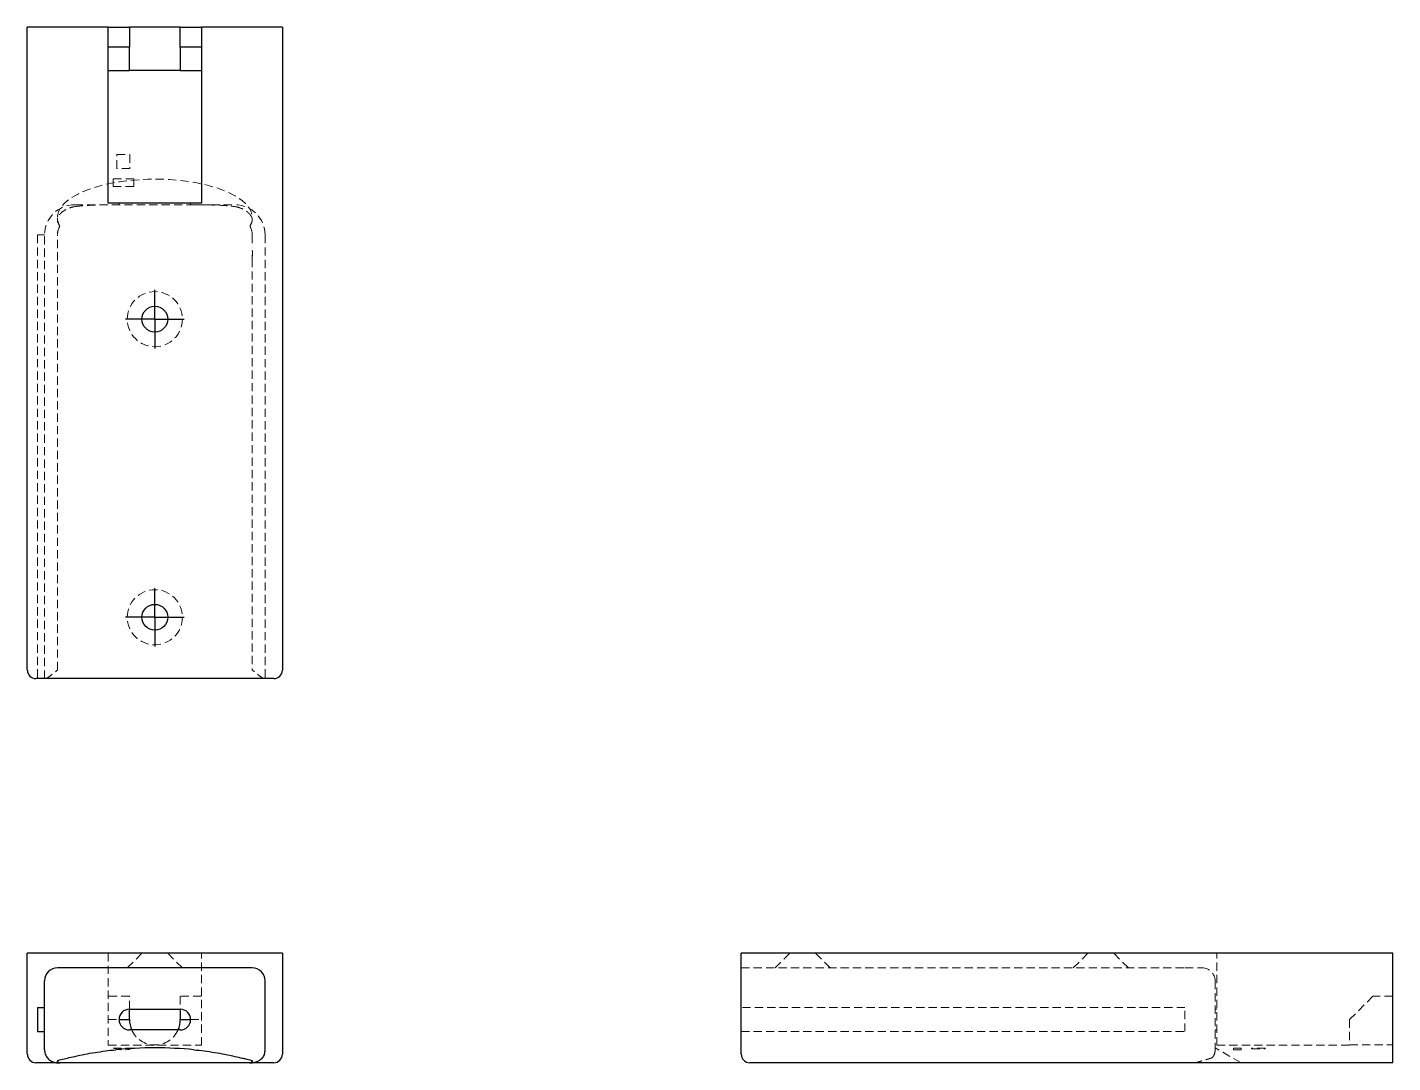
# Model space of a CAD drawing. Header units: millimetres. Extents: x 63 to 273, y 49 to 208.
import ezdxf

# ---------------------------------------------------------------- set-up
doc = ezdxf.new("R2010")
doc.units = ezdxf.units.MM
doc.linetypes.add('HIDDEN', pattern=[1.905, 1.27, -0.635])
doc.layers.add('10', color=7, linetype='Continuous')

# ---------------------------------------------------------------- blocks, each defined once
blk = doc.blocks.new('SW_CENTERMARKSYMBOL_0')
at = {"layer": '10', "color": 0}
for p, q in [((0, 2.5), (0, 4.48)), ((0, 0), (0, 2.5)), ((-2.5, 0), (-4.48, 0)), ((0, 0), (-2.5, 0)), ((0, 0), (0, -2.5)), ((0, 0), (2.5, 0)), ((2.5, 0), (4.48, 0)), ((0, -2.5), (0, -4.48))]:
    blk.add_line(p, q, dxfattribs=at)
blk = doc.blocks.new('SW_CENTERMARKSYMBOL_1')
at = {"layer": '10', "color": 0}
for p, q in [((0, 2.5), (0, 4.48)), ((0, 0), (0, 2.5)), ((-2.5, 0), (-4.48, 0)), ((0, 0), (-2.5, 0)), ((0, 0), (0, -2.5)), ((0, 0), (2.5, 0)), ((2.5, 0), (4.48, 0)), ((0, -2.5), (0, -4.48))]:
    blk.add_line(p, q, dxfattribs=at)

msp = doc.modelspace()

# ---------------------------------------------------------------- linework, layer by layer
at = {"color": 7, "linetype": 'Continuous', "lineweight": 25}
for p, q in [((75.86, 208), (63.42, 208)), ((63.42, 109.32), (63.42, 208)), ((75.86, 181.02), (75.86, 208)), ((75.86, 208), (79.1, 208)), ((79.1, 208), (79.1, 204.96)), ((86.9, 208), (79.1, 208)), ((86.9, 204.96), (86.9, 208)), ((86.9, 208), (90.14, 208)), ((90.14, 208), (90.14, 181.02)), ((102.58, 208), (90.14, 208)), ((102.58, 208), (102.58, 109.32)), ((79.1, 204.96), (75.86, 204.96)), ((79.1, 201.39), (79.1, 204.96)), ((90.14, 204.96), (86.9, 204.96)), ((86.9, 204.96), (86.9, 201.39)), ((75.86, 201.39), (79.1, 201.39)), ((86.9, 201.39), (79.1, 201.39)), ((86.9, 201.39), (90.14, 201.39)), ((90.14, 181.02), (75.86, 181.02)), ((101.25, 108), (64.75, 108)), ((63.42, 50.36), (63.42, 65.84)), ((64.75, 65.84), (63.42, 65.84)), ((101.25, 65.84), (64.75, 65.84)), ((102.58, 65.84), (101.25, 65.84)), ((102.58, 65.84), (102.58, 50.36)), ((173, 50.36), (173, 65.84)), ((174.32, 65.84), (173, 65.84)), ((273, 65.84), (174.32, 65.84)), ((273, 50.36), (273, 65.84)), ((97.95, 63.59), (68.05, 63.59)), ((66.07, 57.51), (66.07, 61.61)), ((99.93, 51.03), (99.93, 61.61)), ((65.01, 57.51), (66.07, 57.51)), ((65.01, 57.51), (65.01, 53.81)), ((66.07, 53.81), (66.07, 57.51)), ((79.1, 57.25), (86.9, 57.25)), ((79.1, 55.66), (79.1, 57.25)), ((86.9, 57.25), (86.9, 55.66)), ((77.51, 55.66), (79.1, 55.66)), ((86.9, 55.66), (88.49, 55.66)), ((65.01, 53.81), (66.07, 53.81)), ((66.07, 51.03), (66.07, 53.81)), ((86.9, 54.08), (79.1, 54.08)), ((273, 49.04), (273, 50.36)), ((68.05, 49.04), (64.75, 49.04)), ((68.05, 49.04), (68.42, 49.04)), ((97.58, 49.04), (68.42, 49.04)), ((97.58, 49.04), (97.95, 49.04)), ((101.25, 49.04), (97.95, 49.04)), ((273, 49.04), (174.32, 49.04))]:
    msp.add_line(p, q, dxfattribs=at)
at = {"color": 7, "linetype": 'HIDDEN', "lineweight": 18}
for p, q in [((77.19, 186.33), (77.19, 188.45)), ((77.19, 188.45), (79.18, 188.45)), ((79.18, 188.45), (79.18, 186.33)), ((76.62, 184.75), (79.76, 184.75)), ((76.62, 183.56), (76.62, 184.75)), ((79.18, 186.33), (77.19, 186.33)), ((79.76, 184.75), (79.76, 183.56)), ((79.76, 183.56), (76.62, 183.56)), ((70.7, 180.75), (95.3, 180.75)), ((77.51, 181.02), (77.51, 180.75)), ((88.49, 180.75), (88.49, 181.02)), ((68.05, 178.76), (68.05, 178.43)), ((97.95, 178.43), (97.95, 178.77)), ((66.07, 176.12), (65.01, 176.12)), ((65.01, 176.12), (65.01, 108)), ((66.07, 108), (66.07, 176.12)), ((68.05, 109.32), (68.05, 176.12)), ((97.95, 176.12), (97.95, 174.2)), ((99.93, 176.12), (99.93, 108)), ((97.95, 172.44), (97.95, 109.32)), ((75.86, 65.84), (75.86, 51.71)), ((81.02, 65.84), (78.77, 63.59)), ((87.23, 63.59), (84.98, 65.84)), ((90.14, 51.71), (90.14, 65.84)), ((180.44, 65.84), (178.19, 63.59)), ((186.66, 63.59), (184.41, 65.84)), ((226.21, 65.84), (223.96, 63.59)), ((232.43, 63.59), (230.18, 65.84)), ((246.02, 51.71), (246.02, 65.84)), ((173, 63.59), (241.12, 63.59)), ((241.12, 63.59), (243.77, 63.59)), ((245.75, 61.61), (245.75, 51.03)), ((79.1, 59.23), (75.86, 59.23)), ((79.1, 57.25), (79.1, 59.23)), ((86.9, 59.23), (86.9, 57.25)), ((90.14, 59.23), (86.9, 59.23)), ((266.39, 55.66), (269.96, 59.23)), ((273, 59.23), (269.96, 59.23)), ((241.12, 57.51), (173, 57.51)), ((241.12, 53.81), (241.12, 57.51)), ((245.75, 57.25), (246.02, 57.25)), ((75.86, 55.66), (77.51, 55.66)), ((88.49, 55.66), (90.14, 55.66)), ((266.39, 55.66), (266.39, 51.71)), ((173, 53.81), (241.12, 53.81)), ((245.75, 54.08), (246.02, 54.08)), ((75.86, 51.71), (90.14, 51.71)), ((79.76, 51.29), (76.62, 51.29)), ((249.67, 49.05), (245.76, 51.31)), ((246.02, 51.71), (266.39, 51.71)), ((248.56, 51.01), (248.56, 51.29)), ((249.75, 51.29), (248.56, 51.29)), ((248.56, 51.01), (249.75, 51.01)), ((249.75, 51.01), (249.75, 51.29)), ((253.45, 51.29), (251.33, 51.29)), ((251.33, 51.17), (251.33, 51.29)), ((251.33, 51.17), (253.45, 51.17)), ((253.45, 51.17), (253.45, 51.29)), ((266.39, 51.76), (273, 51.76)), ((68.05, 49.24), (68.05, 49.05)), ((97.95, 49.04), (97.95, 49.24))]:
    msp.add_line(p, q, dxfattribs=at)
for centre in [(83, 163.19), (83, 117.43)]:
    msp.add_circle(centre, 4.23, dxfattribs=at)
at = {"color": 7, "linetype": 'Continuous', "lineweight": 25}
for centre in [(83, 163.19), (83, 117.43)]:
    msp.add_circle(centre, 1.98, dxfattribs=at)
for centre, radius, start, end in [((83, 201.39), 3.9, 180, 180.1092), ((83, 201.39), 3.9, 359.8908, 0), ((64.75, 109.32), 1.32, 180, 270), ((101.25, 109.32), 1.32, 270, 0), ((68.05, 61.61), 1.98, 90, 180), ((97.95, 61.61), 1.98, 0, 90), ((79.1, 55.66), 1.59, 90, 270), ((86.9, 55.66), 1.59, 270, 90), ((83, 55.66), 3.9, 180.1092, 204.0027), ((83, 55.66), 3.9, 180, 180.1092), ((83, 55.66), 3.9, 335.9973, 359.8908), ((83, 55.66), 3.9, 359.8908, 0), ((64.75, 50.36), 1.32, 180, 270), ((68.05, 51.03), 1.98, 180, 199.4712), ((97.95, 51.03), 1.98, 340.5288, 0), ((101.25, 50.36), 1.32, 270, 0), ((174.32, 50.36), 1.32, 180, 270)]:
    msp.add_arc(centre, radius, start, end, dxfattribs=at)
at = {"color": 7, "linetype": 'HIDDEN', "lineweight": 18}
for centre, radius, start, end in [((70.7, 176.12), 4.63, 90, 180), ((95.3, 176.12), 4.63, 0, 90), ((70.7, 176.12), 2.65, 149.4853, 180), ((95.3, 176.12), 2.65, 0, 30.5147), ((243.77, 61.61), 1.98, 0, 90), ((83, 55.66), 3.9, 204.0027, 335.9973), ((78.19, 55.53), 4.52, 249.657, 290.343), ((78.19, 55.53), 4.35, 256.7671, 283.2329), ((243.77, 51.03), 1.98, 328.9138, 0)]:
    msp.add_arc(centre, radius, start, end, dxfattribs=at)
for centre, major_axis, ratio, start_param, end_param in [((83, 178.77), (14.95, 0), 0.395905, 6.061311, 9.646653), ((88.19, 173.32), (0, 13.83), 0.707107, 4.648728, 4.77605)]:
    msp.add_ellipse(centre, major_axis=major_axis, ratio=ratio, start_param=start_param, end_param=end_param, dxfattribs=at)
at = {"color": 7, "linetype": 'Continuous', "lineweight": 25}
msp.add_ellipse((83, 47.9), major_axis=(14.95, 0), ratio=0.228576, start_param=1.158074, end_param=1.983519, dxfattribs=at)
at = {"color": 7, "linetype": 'HIDDEN', "lineweight": 18}
for points, knots in [([(68.42, 177.46), (68.32, 177.64), (68.22, 177.8), (68.11, 178.07), (68.08, 178.16), (68.05, 178.35), (68.05, 178.45), (68.08, 178.73), (68.16, 178.91), (68.36, 179.23), (68.49, 179.38), (68.91, 179.78), (69.25, 179.99), (69.95, 180.3), (70.32, 180.41), (70.7, 180.47)], [0, 0, 0, 0, 0.125, 0.125, 0.1875, 0.1875, 0.25, 0.25, 0.375, 0.375, 0.5, 0.5, 0.75, 0.75, 1, 1, 1, 1]), ([(70.7, 180.47), (71.21, 180.54), (71.73, 180.59), (72.78, 180.67), (73.3, 180.69), (74.88, 180.74), (75.94, 180.75), (77, 180.75)], [0, 0, 0, 0, 0.25, 0.25, 0.5, 0.5, 1, 1, 1, 1]), ([(89, 180.75), (90.06, 180.75), (91.12, 180.74), (92.7, 180.69), (93.22, 180.67), (94.27, 180.59), (94.79, 180.54), (95.3, 180.47)], [0, 0, 0, 0, 0.5, 0.5, 0.75, 0.75, 1, 1, 1, 1]), ([(95.3, 180.47), (95.68, 180.41), (96.05, 180.3), (96.58, 180.07), (96.75, 179.98), (97.07, 179.77), (97.23, 179.65), (97.51, 179.38), (97.64, 179.23), (97.79, 178.99), (97.84, 178.9), (97.9, 178.73), (97.93, 178.63), (97.95, 178.45), (97.95, 178.35), (97.92, 178.17), (97.89, 178.07), (97.78, 177.81), (97.68, 177.64), (97.58, 177.46)], [0, 0, 0, 0, 0.25, 0.25, 0.375, 0.375, 0.5, 0.5, 0.625, 0.625, 0.6875, 0.6875, 0.75, 0.75, 0.8125, 0.8125, 0.875, 0.875, 1, 1, 1, 1]), ([(66.18, 108), (66.22, 108), (66.27, 108.01), (66.39, 108.06), (66.45, 108.1), (66.66, 108.23), (66.82, 108.34), (67.15, 108.6), (67.33, 108.74), (67.69, 109.03), (67.87, 109.17), (68.05, 109.32)], [0, 0, 0, 0, 0.125, 0.125, 0.25, 0.25, 0.5, 0.5, 0.75, 0.75, 1, 1, 1, 1]), ([(99.82, 108), (99.78, 108), (99.73, 108.01), (99.61, 108.06), (99.55, 108.1), (99.34, 108.23), (99.18, 108.34), (98.85, 108.6), (98.67, 108.74), (98.31, 109.03), (98.13, 109.17), (97.95, 109.32)], [0, 0, 0, 0, 0.125, 0.125, 0.25, 0.25, 0.5, 0.5, 0.75, 0.75, 1, 1, 1, 1]), ([(245.47, 50), (245.41, 49.91), (245.3, 49.83), (245.07, 49.72), (244.98, 49.69), (244.77, 49.62), (244.65, 49.59), (244.38, 49.52), (244.23, 49.48), (243.99, 49.41), (243.9, 49.39), (243.73, 49.33), (243.63, 49.3), (243.45, 49.25), (243.35, 49.22), (243.17, 49.16), (243.07, 49.13), (242.81, 49.07), (242.64, 49.04), (242.46, 49.04)], [0, 0, 0, 0, 0.25, 0.25, 0.375, 0.375, 0.5, 0.5, 0.625, 0.625, 0.6875, 0.6875, 0.75, 0.75, 0.8125, 0.8125, 0.875, 0.875, 1, 1, 1, 1])]:
    msp.add_open_spline(points, degree=3, knots=knots, dxfattribs=at)
for points in [[(97.95, 172.44), (97.97, 173.02), (97.97, 173.61), (97.95, 174.2)], [(97.95, 49.04), (97.97, 49.04), (97.97, 49.04), (97.95, 49.04)]]:
    msp.add_open_spline(points, degree=3, dxfattribs=at)
at = {"color": 7, "linetype": 'Continuous', "lineweight": 25}
for points, knots in [([(66.18, 50.36), (66.22, 50.25), (66.27, 50.15), (66.39, 49.94), (66.45, 49.85), (66.66, 49.6), (66.82, 49.46), (67.15, 49.25), (67.33, 49.17), (67.69, 49.07), (67.87, 49.04), (68.05, 49.04)], [0, 0, 0, 0, 0.125, 0.125, 0.25, 0.25, 0.5, 0.5, 0.75, 0.75, 1, 1, 1, 1]), ([(70.7, 50), (71.21, 50.13), (71.73, 50.24), (72.78, 50.44), (73.3, 50.53), (74.88, 50.78), (75.94, 50.92), (77, 51.03)], [0, 0, 0, 0, 0.25, 0.25, 0.5, 0.5, 1, 1, 1, 1]), ([(89, 51.03), (90.06, 50.92), (91.12, 50.79), (92.7, 50.53), (93.22, 50.44), (94.27, 50.24), (94.79, 50.13), (95.3, 50)], [0, 0, 0, 0, 0.5, 0.5, 0.75, 0.75, 1, 1, 1, 1]), ([(99.82, 50.36), (99.78, 50.25), (99.73, 50.15), (99.61, 49.94), (99.55, 49.85), (99.34, 49.6), (99.18, 49.46), (98.85, 49.25), (98.67, 49.17), (98.31, 49.07), (98.13, 49.04), (97.95, 49.04)], [0, 0, 0, 0, 0.125, 0.125, 0.25, 0.25, 0.5, 0.5, 0.75, 0.75, 1, 1, 1, 1]), ([(68.42, 49.04), (68.32, 49.04), (68.22, 49.06), (68.11, 49.13), (68.08, 49.16), (68.05, 49.21), (68.05, 49.25), (68.08, 49.33), (68.16, 49.39), (68.36, 49.48), (68.49, 49.52), (68.91, 49.62), (69.25, 49.69), (69.95, 49.83), (70.32, 49.91), (70.7, 50)], [0, 0, 0, 0, 0.125, 0.125, 0.1875, 0.1875, 0.25, 0.25, 0.375, 0.375, 0.5, 0.5, 0.75, 0.75, 1, 1, 1, 1]), ([(95.3, 50), (95.68, 49.91), (96.05, 49.83), (96.58, 49.72), (96.75, 49.69), (97.07, 49.62), (97.23, 49.59), (97.51, 49.52), (97.64, 49.48), (97.79, 49.41), (97.84, 49.39), (97.9, 49.33), (97.93, 49.3), (97.95, 49.25), (97.95, 49.22), (97.92, 49.16), (97.89, 49.13), (97.78, 49.07), (97.68, 49.04), (97.58, 49.04)], [0, 0, 0, 0, 0.25, 0.25, 0.375, 0.375, 0.5, 0.5, 0.625, 0.625, 0.6875, 0.6875, 0.75, 0.75, 0.8125, 0.8125, 0.875, 0.875, 1, 1, 1, 1])]:
    msp.add_open_spline(points, degree=3, knots=knots, dxfattribs=at)

# ---------------------------------------------------------------- block references
at = {"layer": '10'}
for name, p in [('SW_CENTERMARKSYMBOL_0', (83, 163.19)), ('SW_CENTERMARKSYMBOL_1', (83, 117.43))]:
    msp.add_blockref(name, p, dxfattribs=at)

doc.saveas('drawing.dxf')
